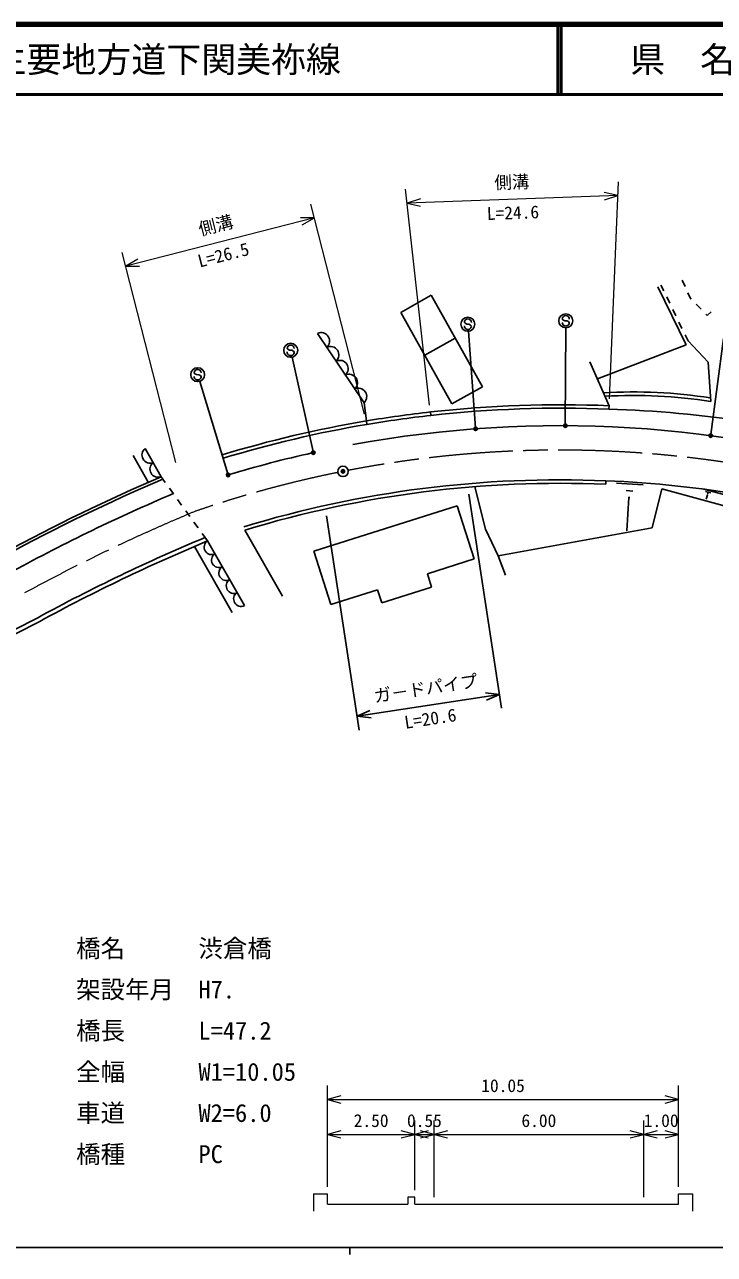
# Model space of a CAD drawing. Units: millimetres, scale not verified, with parts at other scales. Extents: x 40000 to 680000, y 20000 to 380000.
# Drawn here: x 221466 to 320170, y 204000 to 380000 of the extents above; entities that cross this region are included whole.
import ezdxf
from ezdxf.enums import TextEntityAlignment as Align

# ---------------------------------------------------------------- set-up
doc = ezdxf.new("R2010")
doc.units = ezdxf.units.MM
doc.header["$LTSCALE"] = 1000
doc.header["$PDMODE"] = 32
doc.header["$PDSIZE"] = 500
doc.linetypes.add('CHAIN', pattern=[18.5, 12, -1.5, 3.5, -1.5])
for name, color, linetype, lineweight in [('M-BGD', 7, 'Continuous', 25), ('M-BMK', 2, 'CHAIN', 13), ('M-BMK-SRVR', 3, 'Continuous', 25), ('M-STR-HTXT', 7, 'Continuous', 13), ('M-STR-STRC', 7, 'Continuous', 25), ('M-TTL', 2, 'Continuous', 140), ('M-TTL-BAND', 7, 'Continuous', 25), ('M-TTL-LINE', 7, 'Continuous', 50)]:
    doc.layers.add(name, color=color, linetype=linetype, lineweight=lineweight)
doc.layers.add('M-TTL-TXT', color=7, linetype='Continuous')
doc.styles.add('@ＭＳ ゴシック', font='')
doc.styles.add('ＭＳ ゴシック', font='')
doc.styles.get('@ＭＳ ゴシック').set_extended_font_data('@MS Gothic')
doc.styles.get('ＭＳ ゴシック').set_extended_font_data('MS Gothic')

msp = doc.modelspace()

# ---------------------------------------------------------------- linework, layer by layer
at = {"layer": 'M-BGD'}
for p, q in [((315545, 343405), (315964, 342497)), ((316115, 334175), (312077, 342489)), ((312911, 341918), (312527, 342708)), ((316383, 341589), (316702, 340898)), ((275298, 338818), (279663, 341258)), ((286980, 328163), (279663, 341258)), ((313785, 340118), (313348, 341018)), ((316702, 340898), (316869, 340727)), ((317567, 340011), (318264, 339294)), ((282615, 325724), (275298, 338818)), ((314658, 338319), (314221, 339219)), ((318962, 338578), (319144, 338392)), ((319144, 338392), (319705, 338873)), ((315532, 336520), (315095, 337420)), ((270033, 325886), (263397, 335812)), ((278713, 332708), (283078, 335147)), ((316406, 334721), (315969, 335621)), ((319263, 331710), (316406, 334721)), ((316115, 334175), (303428, 329286)), ((305097, 325456), (302361, 331736)), ((319657, 326062), (319263, 331710)), ((282615, 325724), (286980, 328163)), ((270368, 323277), (270033, 325886)), ((279539, 324565), (279595, 324068)), ((305097, 325456), (305076, 324956)), ((270368, 323277), (270452, 322784)), ((238723, 319336), (241009, 315291)), ((236982, 318352), (239163, 314493)), ((249863, 317939), (249718, 318418)), ((241009, 315291), (241595, 314481)), ((242180, 313670), (242766, 312859)), ((285877, 313871), (287418, 307797)), ((304624, 314215), (304645, 314715)), ((306145, 314366), (309982, 314114)), ((307521, 313312), (308480, 313249)), ((312650, 313541), (311244, 307958)), ((326698, 309734), (312650, 313541)), ((331894, 309976), (318680, 313506)), ((243351, 312049), (243937, 311238)), ((307938, 312322), (307624, 307546)), ((307818, 312330), (308058, 312314)), ((318911, 313185), (319657, 312986)), ((319185, 312713), (319014, 312075)), ((319141, 312924), (319328, 312874)), ((319161, 312719), (319208, 312706)), ((244522, 310427), (245108, 309617)), ((262861, 304635), (283351, 311149)), ((283351, 311149), (285774, 303525)), ((245693, 308806), (246279, 307995)), ((246865, 307185), (247648, 306100)), ((252987, 307653), (258373, 298192)), ((287418, 307797), (289229, 303955)), ((311244, 307958), (289229, 303955)), ((245792, 305318), (251178, 295856)), ((247648, 306100), (252916, 296846)), ((262861, 304635), (265285, 297011)), ((279104, 301404), (285774, 303525)), ((289229, 303955), (290272, 301201)), ((279104, 301404), (279709, 299498)), ((272562, 297225), (279709, 299498)), ((265285, 297011), (271956, 299131)), ((271956, 299131), (272562, 297225))]:
    msp.add_line(p, q, dxfattribs=at)
for centre, radius, start, end in [((263900, 334711), 1210, 312.99182, 114.53929), ((265227, 332726), 1210, 312.99182, 114.53929), ((266554, 330741), 1210, 312.99182, 114.53929), ((267881, 328756), 1210, 312.99182, 114.53929), ((269208, 326771), 1210, 312.99182, 114.53929), ((308673, 256564), 70860, 81.11257, 93.54004), ((298101, 159103), 166500, 87.59178, 96.40075), ((308673, 256564), 70360, 81.0195, 93.39178), ((298101, 159103), 166500, 96.40075, 99.58788), ((298101, 159103), 166000, 96.40075, 99.58788), ((298101, 159103), 166000, 87.59178, 96.40075), ((300160, 158792), 166237, 74.51635, 88.30548), ((298101, 159103), 166500, 99.58788, 106.89302), ((298101, 159103), 166000, 99.58788, 106.89302), ((298101, 159103), 163500, 72.55967, 100.44781), ((239435, 318404), 1173, 127.39879, 291.55613), ((298101, 159103), 163500, 102.52822, 106.84046), ((240578, 316382), 1173, 127.39879, 291.55613), ((345811, 70317), 266450, 113.16155, 118.55695), ((345811, 70317), 266050, 113.14216, 118.55781), ((298101, 159103), 155750, 87.59178, 106.89302), ((298101, 159103), 155250, 87.59178, 106.89302), ((298306, 159069), 155775, 72.48689, 87.66785), ((345811, 70317), 263550, 113.01966, 118.56326), ((345811, 70317), 256000, 112.63477, 118.58005), ((345811, 70317), 255400, 112.60318, 118.5814), ((248232, 305206), 1067, 123.13451, 296.16759), ((249285, 303356), 1067, 123.13451, 296.16759), ((250339, 301505), 1067, 123.13451, 296.16759), ((251392, 299654), 1067, 123.13451, 296.16759), ((252446, 297803), 1067, 123.13451, 296.16759), ((83330, 564961), 304000, 293.62003, 297.42394), ((83330, 564961), 304600, 293.64572, 297.42508)]:
    msp.add_arc(centre, radius, start, end, dxfattribs=at)
at = {"layer": 'M-BMK'}
for centre, radius, start, end in [((298101, 159103), 160000, 72.55165, 100.93081), ((298101, 159103), 160000, 101.46795, 109.07756), ((345811, 70317), 260000, 112.62118, 118.57109)]:
    msp.add_arc(centre, radius, start, end, dxfattribs=at)
at = {"layer": 'M-BMK-SRVR'}
msp.add_circle((267025, 316056), 750, dxfattribs=at)
msp.add_point((267025, 316056), dxfattribs=at)
at = {"layer": 'M-STR-HTXT'}
for p, q in [((305139, 326455), (306445, 357516)), ((279427, 325558), (275962, 356454)), ((306361, 355518), (304412, 355968)), ((270121, 324246), (262447, 354281)), ((306361, 355518), (276185, 354466)), ((278097, 355051), (276185, 354466)), ((276185, 354466), (278133, 354016)), ((304449, 354933), (306361, 355518)), ((262942, 352343), (235930, 345441)), ((262942, 352343), (260942, 352366)), ((261198, 351363), (262942, 352343)), ((243109, 317344), (235435, 347379)), ((237673, 346421), (235930, 345441)), ((235930, 345441), (237930, 345418)), ((264803, 213682), (264803, 228182)), ((315053, 213682), (315053, 228182)), ((266735, 226699), (264803, 226182)), ((264803, 226182), (315053, 226182)), ((264803, 226182), (266735, 225664)), ((315053, 226182), (313121, 226699)), ((313121, 225664), (315053, 226182)), ((277303, 213182), (277303, 223182)), ((280053, 212182), (280053, 223182)), ((310053, 212182), (310053, 223182)), ((266735, 221699), (264803, 221182)), ((264803, 221182), (277303, 221182)), ((264803, 221182), (266735, 220664)), ((277303, 221182), (275371, 221699)), ((275371, 220664), (277303, 221182)), ((279235, 221699), (277303, 221182)), ((277303, 221182), (280053, 221182)), ((277303, 221182), (279235, 220664)), ((280053, 221182), (278121, 221699)), ((278121, 220664), (280053, 221182)), ((281985, 221699), (280053, 221182)), ((280053, 221182), (310053, 221182)), ((280053, 221182), (281985, 220664)), ((310053, 221182), (308121, 221699)), ((308121, 220664), (310053, 221182)), ((311985, 221699), (310053, 221182)), ((310053, 221182), (315053, 221182)), ((310053, 221182), (311985, 220664)), ((315053, 221182), (313121, 221699)), ((313121, 220664), (315053, 221182)), ((262803, 212682), (264803, 212682)), ((262803, 212682), (262803, 210182)), ((264803, 211182), (264803, 212682)), ((277303, 212182), (276303, 212182)), ((276303, 212182), (276303, 211182)), ((277303, 211182), (277303, 212182)), ((315053, 211182), (315053, 212682)), ((315053, 212682), (317053, 212682)), ((317053, 212682), (317053, 210182)), ((264803, 211182), (276303, 211182)), ((277303, 211182), (280053, 211182)), ((280053, 211182), (310053, 211182)), ((310053, 211182), (315053, 211182))]:
    msp.add_line(p, q, dxfattribs=at)
at = {"layer": 'M-STR-STRC'}
for p, q in [((284493, 337253), (284394, 337371)), ((284738, 337114), (284493, 337253)), ((285039, 337112), (284738, 337114)), ((285284, 337000), (285039, 337112)), ((285390, 336864), (285284, 337000)), ((298506, 337741), (298407, 337859)), ((298751, 337602), (298506, 337741)), ((299052, 337600), (298751, 337602)), ((298835, 322751), (298897, 336601)), ((299297, 337488), (299052, 337600)), ((299403, 337352), (299297, 337488)), ((285987, 322304), (284962, 336116)), ((319645, 321328), (321469, 335058)), ((259145, 333528), (259046, 333646)), ((259390, 333389), (259145, 333528)), ((259691, 333387), (259390, 333389)), ((259936, 333275), (259691, 333387)), ((260042, 333139), (259936, 333275)), ((262748, 318888), (259756, 332411)), ((245836, 330041), (245736, 330159)), ((246081, 329901), (245836, 330041)), ((246382, 329899), (246081, 329901)), ((246627, 329787), (246382, 329899)), ((246733, 329651), (246627, 329787)), ((250546, 315691), (246522, 328943)), ((285032, 312800), (289715, 282156)), ((264668, 309688), (269351, 279044)), ((269049, 281021), (289413, 284133)), ((289413, 284133), (287425, 284353)), ((287581, 283329), (289413, 284133)), ((270881, 281824), (269049, 281021)), ((269049, 281021), (271037, 280801))]:
    msp.add_line(p, q, dxfattribs=at)
for centre, radius in [((284888, 337113), 1000), ((298902, 337601), 1000), ((259540, 333388), 1000), ((246231, 329900), 1000), ((285999, 322154), 150), ((285999, 322154), 120), ((285999, 322154), 90), ((285999, 322154), 60), ((285999, 322154), 30), ((298834, 322601), 150), ((298834, 322601), 120), ((298834, 322601), 90), ((298834, 322601), 60), ((298834, 322601), 30), ((319625, 321179), 150), ((319625, 321179), 120), ((319625, 321179), 90), ((319625, 321179), 60), ((319625, 321179), 30), ((262781, 318742), 150), ((262781, 318742), 120), ((262781, 318742), 90), ((262781, 318742), 60), ((262781, 318742), 30), ((250590, 315547), 150), ((250590, 315547), 120), ((250590, 315547), 90), ((250590, 315547), 60), ((250590, 315547), 30)]:
    msp.add_circle(centre, radius, dxfattribs=at)
for centre, start, end in [((298907, 337855), 359.55488, 179.55488), ((284890, 336868), 179.55488, 359.55488), ((284894, 337368), 359.55488, 179.55488), ((298903, 337355), 179.55488, 359.55488), ((259542, 333142), 179.55488, 359.55488), ((259546, 333642), 359.55488, 179.55488), ((246233, 329655), 179.55488, 359.55488), ((246236, 330155), 359.55488, 179.55488)]:
    msp.add_arc(centre, 500, start, end, dxfattribs=at)
for p in [(285999, 322154), (298834, 322601), (319625, 321179), (262781, 318742), (250590, 315547)]:
    msp.add_point(p, dxfattribs=at)
at = {"layer": 'M-TTL'}
msp.add_line((680000, 380000), (40000, 380000), dxfattribs=at)
at = {"layer": 'M-TTL-BAND'}
for p, q in [((40000, 205000), (579000, 205000)), ((268000, 205000), (268000, 204000))]:
    msp.add_line(p, q, dxfattribs=at)
at = {"layer": 'M-TTL-LINE'}
for p, q in [((297750, 380000), (297750, 370000)), ((298250, 380000), (298250, 370000)), ((40000, 370000), (680000, 370000))]:
    msp.add_line(p, q, dxfattribs=at)

# ---------------------------------------------------------------- texts
at = {"layer": 'M-STR-HTXT', "style": 'ＭＳ ゴシック'}
for rotation, p in [(1.996, (291238, 355991)), (14.333, (249188, 349861))]:
    msp.add_text('側溝', height=1833, rotation=rotation, dxfattribs=at).set_placement(p, align=Align.BOTTOM_CENTER)
at = {"layer": 'M-STR-HTXT', "style": '@ＭＳ ゴシック'}
for s, rotation, p in [('L=24.6', 1.996, (291308, 353992)), ('L=26.5', 14.333, (249683, 347923))]:
    msp.add_text(s, height=1833, rotation=rotation, dxfattribs=at).set_placement(p, align=Align.TOP_CENTER)
at = {"layer": 'M-STR-HTXT', "style": 'ＭＳ ゴシック'}
for s, p in [('橋名\u3000\u3000\u3000渋倉橋', (228841, 245751)), ('架設年月\u3000H7.', (228841, 239859)), ('橋長\u3000\u3000\u3000L=47.2', (228841, 233968)), ('全幅\u3000\u3000\u3000W1=10.05', (228841, 228077)), ('車道\u3000\u3000\u3000W2=6.0', (228841, 222186)), ('橋種\u3000\u3000\u3000PC', (228841, 216295))]:
    msp.add_text(s, height=2566, dxfattribs=at).set_placement(p, align=Align.BOTTOM_LEFT)
for s, p in [('10.05', (289928, 226682)), ('2.50', (271053, 221682)), ('0.55', (278678, 221682)), ('6.00', (295053, 221682)), ('1.00', (312553, 221682))]:
    msp.add_text(s, height=1833, dxfattribs=at).set_placement(p, align=Align.BOTTOM_CENTER)
at = {"layer": 'M-STR-STRC', "style": 'ＭＳ ゴシック'}
msp.add_text('ガ－ドパイプ', height=1833, rotation=8.689, dxfattribs=at).set_placement((279080, 283565), align=Align.BOTTOM_CENTER)
at = {"layer": 'M-STR-STRC', "style": '@ＭＳ ゴシック'}
msp.add_text('L=20.6', height=1833, rotation=8.689, dxfattribs=at).set_placement((279382, 281588), align=Align.TOP_CENTER)
at = {"layer": 'M-TTL-TXT', "style": 'ＭＳ ゴシック'}
msp.add_text('主要地方道下関美祢線', height=3666, dxfattribs=at).set_placement((216734, 375000), align=Align.MIDDLE_LEFT)
msp.add_text('県\u3000名', height=3666, dxfattribs=at).set_placement((315625, 375000), align=Align.MIDDLE_CENTER)

doc.saveas('drawing.dxf')
